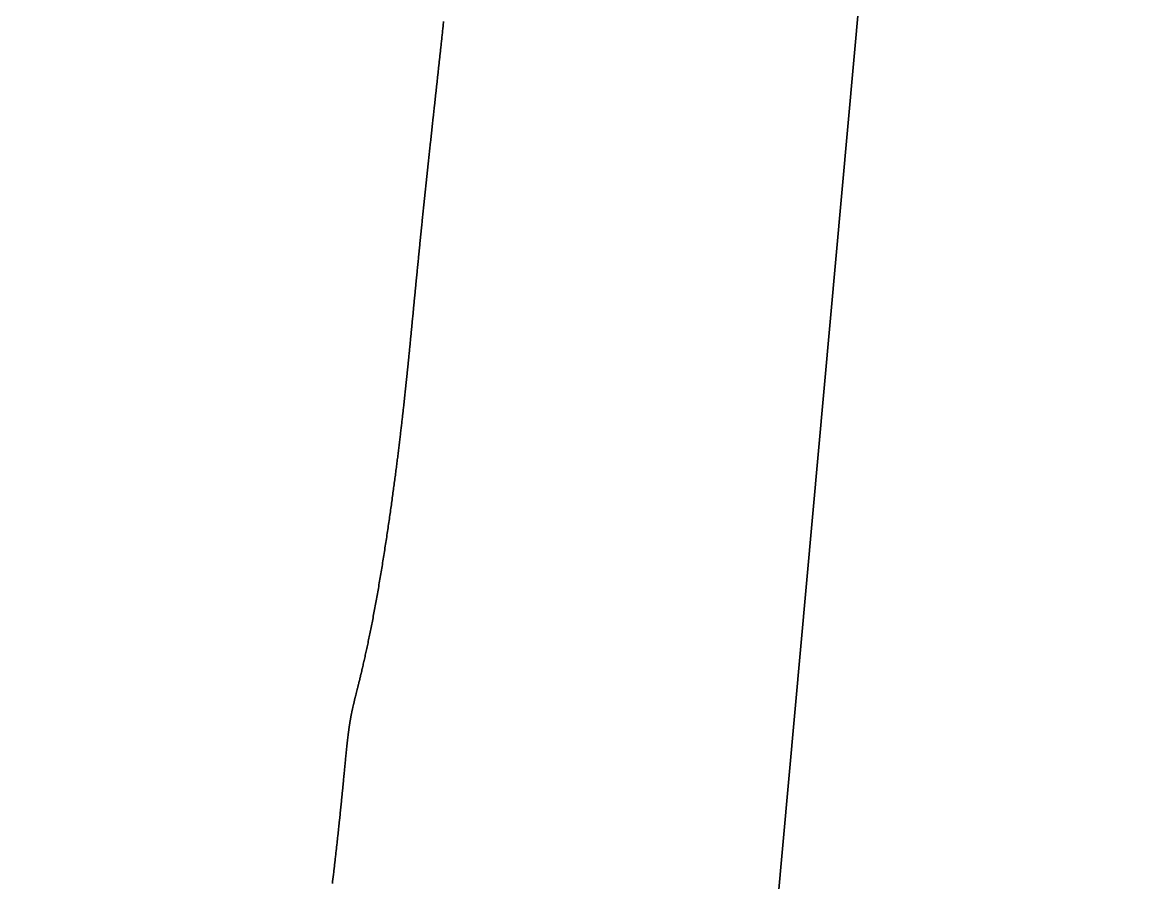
# Model space of a CAD drawing. Header units: inches. Extents: x 130170 to 284068, y 377793 to 804530.
# Drawn here: x 260694.6 to 260762.8, y 746924.4 to 746976.9 of the extents above; entities that cross this region are included whole.
import ezdxf

# ---------------------------------------------------------------- set-up
doc = ezdxf.new("R2010")
doc.units = ezdxf.units.IN
doc.header["$MEASUREMENT"] = 0
doc.layers.add('muni_il', color=7, linetype='Continuous')

msp = doc.modelspace()

# ---------------------------------------------------------------- linework, layer by layer
at = {"layer": 'muni_il'}
for points in [[(260754.781, 747530.375), (260754.516, 747438.375), (260754.219, 747328.938), (260744.016, 747241.375), (260757.781, 747179.188), (260746.219, 746984), (260731.625, 746822.375), (260701.984, 746720.062), (260696.672, 746692.375), (260695.016, 746602.75), (260685.453, 746523.188), (260656.688, 746406.938), (260626.344, 746302.5), (260639.141, 746300.188), (260650.062, 746297.125), (260662.125, 746293.125), (260756.85, 746272.963), (260806.032, 746262.021), (261717.828, 746059.438), (261715.418, 746000.168), (261660.703, 744654.562)], [(261660.703, 744654.562), (261715.418, 746000.168), (261717.828, 746059.438), (260806.032, 746262.021), (260756.85, 746272.963), (260662.125, 746293.125), (260650.062, 746297.125), (260639.141, 746300.188), (260626.344, 746302.5), (260656.688, 746406.938), (260685.453, 746523.188), (260695.016, 746602.75), (260696.672, 746692.375), (260701.984, 746720.062), (260731.625, 746822.375), (260746.219, 746984), (260757.781, 747179.188), (260744.016, 747241.375), (260754.219, 747328.938), (260754.516, 747438.375), (260754.781, 747530.375)], [(260713.508, 746924.307), (260713.516, 746924.38), (260713.525, 746924.453), (260713.534, 746924.526), (260713.543, 746924.599), (260713.552, 746924.672), (260713.56, 746924.745), (260713.569, 746924.818), (260713.578, 746924.891), (260713.587, 746924.964), (260713.595, 746925.037), (260713.604, 746925.11), (260713.612, 746925.182), (260713.621, 746925.255), (260713.629, 746925.328), (260713.638, 746925.4), (260713.646, 746925.473), (260713.655, 746925.545), (260713.663, 746925.618), (260713.672, 746925.69), (260713.68, 746925.762), (260713.688, 746925.834), (260713.696, 746925.907), (260713.705, 746925.979), (260713.713, 746926.051), (260713.721, 746926.122), (260713.729, 746926.194), (260713.737, 746926.266), (260713.745, 746926.337), (260713.753, 746926.408), (260713.761, 746926.48), (260713.769, 746926.551), (260713.777, 746926.622), (260713.785, 746926.692), (260713.793, 746926.763), (260713.801, 746926.833), (260713.808, 746926.904), (260713.816, 746926.974), (260713.824, 746927.044), (260713.831, 746927.114), (260713.839, 746927.183), (260713.846, 746927.253), (260713.854, 746927.322), (260713.861, 746927.391), (260713.869, 746927.46), (260713.876, 746927.528), (260713.883, 746927.597), (260713.891, 746927.665), (260713.898, 746927.733), (260713.905, 746927.8), (260713.912, 746927.868), (260713.919, 746927.935), (260713.926, 746928.002), (260713.933, 746928.069), (260713.94, 746928.135), (260713.947, 746928.201), (260713.954, 746928.267), (260713.961, 746928.333), (260713.968, 746928.398), (260713.974, 746928.463), (260713.981, 746928.527), (260713.988, 746928.592), (260713.994, 746928.656), (260714.001, 746928.719), (260714.007, 746928.783), (260714.014, 746928.846), (260714.02, 746928.909), (260714.026, 746928.971), (260714.033, 746929.033), (260714.039, 746929.095), (260714.045, 746929.156), (260714.051, 746929.217), (260714.057, 746929.278), (260714.063, 746929.338), (260714.069, 746929.398), (260714.075, 746929.457), (260714.081, 746929.516), (260714.087, 746929.575), (260714.093, 746929.633), (260714.098, 746929.691), (260714.104, 746929.749), (260714.11, 746929.806), (260714.115, 746929.862), (260714.121, 746929.919), (260714.126, 746929.974), (260714.132, 746930.03), (260714.137, 746930.085), (260714.142, 746930.14), (260714.148, 746930.194), (260714.153, 746930.248), (260714.158, 746930.301), (260714.163, 746930.354), (260714.168, 746930.406), (260714.173, 746930.458), (260714.178, 746930.51), (260714.183, 746930.561), (260714.188, 746930.612), (260714.193, 746930.662), (260714.197, 746930.712), (260714.202, 746930.761), (260714.207, 746930.811), (260714.212, 746930.859), (260714.216, 746930.907), (260714.221, 746930.955), (260714.225, 746931.002), (260714.23, 746931.049), (260714.234, 746931.096), (260714.239, 746931.142), (260714.243, 746931.187), (260714.247, 746931.232), (260714.251, 746931.277), (260714.256, 746931.322), (260714.26, 746931.365), (260714.264, 746931.409), (260714.268, 746931.452), (260714.272, 746931.495), (260714.276, 746931.537), (260714.28, 746931.579), (260714.284, 746931.62), (260714.288, 746931.662), (260714.292, 746931.702), (260714.296, 746931.743), (260714.3, 746931.783), (260714.304, 746931.822), (260714.308, 746931.861), (260714.311, 746931.9), (260714.315, 746931.939), (260714.319, 746931.977), (260714.322, 746932.015), (260714.326, 746932.052), (260714.33, 746932.089), (260714.334, 746932.126), (260714.337, 746932.162), (260714.341, 746932.198), (260714.344, 746932.234), (260714.348, 746932.269), (260714.351, 746932.305), (260714.355, 746932.339), (260714.358, 746932.374), (260714.362, 746932.408), (260714.365, 746932.442), (260714.369, 746932.476), (260714.372, 746932.509), (260714.376, 746932.542), (260714.379, 746932.575), (260714.382, 746932.607), (260714.386, 746932.64), (260714.389, 746932.672), (260714.393, 746932.704), (260714.396, 746932.735), (260714.399, 746932.766), (260714.403, 746932.797), (260714.406, 746932.828), (260714.41, 746932.859), (260714.413, 746932.889), (260714.416, 746932.919), (260714.42, 746932.949), (260714.423, 746932.979), (260714.426, 746933.008), (260714.43, 746933.038), (260714.433, 746933.067), (260714.436, 746933.095), (260714.44, 746933.124), (260714.443, 746933.153), (260714.446, 746933.181), (260714.45, 746933.209), (260714.453, 746933.237), (260714.456, 746933.265), (260714.46, 746933.292), (260714.463, 746933.32), (260714.467, 746933.347), (260714.47, 746933.374), (260714.473, 746933.401), (260714.477, 746933.428), (260714.48, 746933.455), (260714.484, 746933.481), (260714.487, 746933.507), (260714.49, 746933.534), (260714.494, 746933.56), (260714.497, 746933.586), (260714.501, 746933.611), (260714.504, 746933.637), (260714.508, 746933.662), (260714.511, 746933.688), (260714.515, 746933.713), (260714.518, 746933.738), (260714.522, 746933.763), (260714.525, 746933.788), (260714.529, 746933.813), (260714.532, 746933.837), (260714.536, 746933.862), (260714.54, 746933.886), (260714.543, 746933.91), (260714.547, 746933.934), (260714.551, 746933.958), (260714.554, 746933.982), (260714.558, 746934.006), (260714.561, 746934.03), (260714.565, 746934.054), (260714.569, 746934.077), (260714.573, 746934.101), (260714.577, 746934.124), (260714.58, 746934.148), (260714.584, 746934.171), (260714.588, 746934.194), (260714.592, 746934.217), (260714.596, 746934.241), (260714.6, 746934.264), (260714.604, 746934.287), (260714.608, 746934.31), (260714.612, 746934.333), (260714.616, 746934.356), (260714.62, 746934.379), (260714.625, 746934.403), (260714.629, 746934.426), (260714.633, 746934.449), (260714.638, 746934.473), (260714.642, 746934.496), (260714.646, 746934.52), (260714.651, 746934.543), (260714.656, 746934.567), (260714.66, 746934.591), (260714.665, 746934.616), (260714.67, 746934.64), (260714.675, 746934.665), (260714.68, 746934.69), (260714.685, 746934.715), (260714.69, 746934.741), (260714.696, 746934.767), (260714.701, 746934.794), (260714.707, 746934.821), (260714.713, 746934.849), (260714.719, 746934.877), (260714.725, 746934.906), (260714.732, 746934.936), (260714.738, 746934.966), (260714.745, 746934.998), (260714.752, 746935.03), (260714.76, 746935.064), (260714.767, 746935.098), (260714.775, 746935.134), (260714.783, 746935.172), (260714.792, 746935.21), (260714.907, 746935.676), (260714.921, 746935.735), (260714.929, 746935.765), (260714.937, 746935.797), (260714.945, 746935.829), (260714.954, 746935.863), (260714.962, 746935.897), (260714.972, 746935.933), (260714.981, 746935.971), (260714.991, 746936.009), (260715.001, 746936.05), (260715.011, 746936.091), (260715.022, 746936.134), (260715.033, 746936.179), (260715.045, 746936.225), (260715.056, 746936.272), (260715.068, 746936.321), (260715.081, 746936.371), (260715.093, 746936.423), (260715.106, 746936.476), (260715.12, 746936.53), (260715.133, 746936.586), (260715.147, 746936.643), (260715.161, 746936.701), (260715.176, 746936.76), (260715.19, 746936.821), (260715.205, 746936.883), (260715.22, 746936.945), (260715.236, 746937.009), (260715.251, 746937.075), (260715.267, 746937.141), (260715.283, 746937.208), (260715.299, 746937.276), (260715.315, 746937.346), (260715.332, 746937.416), (260715.348, 746937.487), (260715.365, 746937.559), (260715.382, 746937.633), (260715.399, 746937.707), (260715.416, 746937.782), (260715.433, 746937.858), (260715.451, 746937.935), (260715.468, 746938.013), (260715.486, 746938.092), (260715.504, 746938.171), (260715.522, 746938.252), (260715.54, 746938.333), (260715.558, 746938.415), (260715.576, 746938.499), (260715.594, 746938.583), (260715.613, 746938.667), (260715.631, 746938.753), (260715.649, 746938.84), (260715.668, 746938.927), (260715.687, 746939.015), (260715.705, 746939.104), (260715.724, 746939.194), (260715.743, 746939.285), (260715.762, 746939.376), (260715.781, 746939.469), (260715.799, 746939.562), (260715.819, 746939.656), (260715.838, 746939.75), (260715.857, 746939.846), (260715.876, 746939.942), (260715.895, 746940.039), (260715.914, 746940.136), (260715.933, 746940.235), (260715.953, 746940.334), (260715.972, 746940.434), (260715.991, 746940.534), (260716.01, 746940.635), (260716.03, 746940.737), (260716.049, 746940.84), (260716.068, 746940.943), (260716.088, 746941.047), (260716.107, 746941.151), (260716.126, 746941.256), (260716.145, 746941.361), (260716.165, 746941.467), (260716.184, 746941.574), (260716.203, 746941.681), (260716.223, 746941.788), (260716.242, 746941.897), (260716.261, 746942.005), (260716.28, 746942.114), (260716.299, 746942.223), (260716.318, 746942.333), (260716.337, 746942.443), (260716.356, 746942.553), (260716.375, 746942.664), (260716.394, 746942.775), (260716.413, 746942.887), (260716.432, 746942.998), (260716.451, 746943.11), (260716.469, 746943.222), (260716.488, 746943.335), (260716.506, 746943.447), (260716.525, 746943.56), (260716.543, 746943.672), (260716.562, 746943.785), (260716.58, 746943.898), (260716.598, 746944.011), (260716.616, 746944.124), (260716.634, 746944.237), (260716.652, 746944.35), (260716.67, 746944.463), (260716.688, 746944.576), (260716.705, 746944.689), (260716.723, 746944.802), (260716.74, 746944.914), (260716.758, 746945.027), (260716.775, 746945.139), (260716.792, 746945.252), (260716.809, 746945.364), (260716.826, 746945.476), (260716.843, 746945.587), (260716.86, 746945.699), (260716.876, 746945.81), (260716.893, 746945.921), (260716.909, 746946.032), (260716.926, 746946.142), (260716.942, 746946.252), (260716.958, 746946.362), (260716.974, 746946.471), (260716.99, 746946.58), (260717.005, 746946.689), (260717.021, 746946.797), (260717.036, 746946.905), (260717.052, 746947.012), (260717.067, 746947.119), (260717.082, 746947.226), (260717.097, 746947.332), (260717.112, 746947.437), (260717.126, 746947.543), (260717.141, 746947.647), (260717.155, 746947.751), (260717.17, 746947.855), (260717.184, 746947.958), (260717.198, 746948.061), (260717.212, 746948.163), (260717.226, 746948.265), (260717.239, 746948.366), (260717.253, 746948.467), (260717.266, 746948.567), (260717.28, 746948.666), (260717.293, 746948.765), (260717.306, 746948.863), (260717.319, 746948.961), (260717.332, 746949.058), (260717.344, 746949.155), (260717.357, 746949.251), (260717.369, 746949.347), (260717.382, 746949.442), (260717.394, 746949.536), (260717.406, 746949.63), (260717.418, 746949.723), (260717.43, 746949.815), (260717.441, 746949.907), (260717.453, 746949.999), (260717.465, 746950.09), (260717.476, 746950.18), (260717.487, 746950.269), (260717.498, 746950.358), (260717.509, 746950.447), (260717.52, 746950.535), (260717.531, 746950.622), (260717.542, 746950.709), (260717.553, 746950.795), (260717.563, 746950.88), (260717.573, 746950.965), (260717.584, 746951.05), (260717.594, 746951.133), (260717.604, 746951.217), (260717.614, 746951.299), (260717.624, 746951.382), (260717.634, 746951.463), (260717.643, 746951.544), (260717.653, 746951.625), (260717.662, 746951.705), (260717.672, 746951.784), (260717.681, 746951.863), (260717.69, 746951.941), (260717.699, 746952.019), (260717.708, 746952.096), (260717.717, 746952.173), (260717.726, 746952.25), (260717.735, 746952.325), (260717.744, 746952.401), (260717.752, 746952.475), (260717.761, 746952.55), (260717.769, 746952.624), (260717.778, 746952.697), (260717.786, 746952.77), (260717.794, 746952.843), (260717.802, 746952.915), (260717.81, 746952.986), (260717.818, 746953.057), (260717.826, 746953.128), (260717.834, 746953.198), (260717.842, 746953.268), (260717.85, 746953.338), (260717.857, 746953.407), (260717.865, 746953.476), (260717.873, 746953.544), (260717.88, 746953.612), (260717.887, 746953.679), (260717.895, 746953.747), (260717.902, 746953.814), (260717.909, 746953.88), (260717.916, 746953.946), (260717.923, 746954.012), (260717.931, 746954.078), (260717.938, 746954.143), (260717.945, 746954.208), (260717.952, 746954.272), (260717.958, 746954.336), (260717.965, 746954.4), (260717.972, 746954.464), (260717.979, 746954.528), (260717.985, 746954.591), (260717.992, 746954.654), (260717.999, 746954.716), (260718.005, 746954.779), (260718.012, 746954.841), (260718.018, 746954.903), (260718.025, 746954.964), (260718.031, 746955.026), (260718.037, 746955.087), (260718.044, 746955.148), (260718.05, 746955.209), (260718.056, 746955.27), (260718.063, 746955.331), (260718.069, 746955.391), (260718.075, 746955.451), (260718.081, 746955.511), (260718.087, 746955.571), (260718.094, 746955.631), (260718.1, 746955.69), (260718.106, 746955.75), (260718.112, 746955.809), (260718.118, 746955.868), (260718.124, 746955.928), (260718.13, 746955.987), (260718.136, 746956.045), (260718.142, 746956.104), (260718.147, 746956.163), (260718.153, 746956.222), (260718.159, 746956.28), (260718.165, 746956.339), (260718.171, 746956.397), (260718.177, 746956.455), (260718.183, 746956.514), (260718.188, 746956.572), (260718.194, 746956.63), (260718.2, 746956.689), (260718.206, 746956.747), (260718.212, 746956.805), (260718.217, 746956.863), (260718.223, 746956.921), (260718.229, 746956.979), (260718.235, 746957.037), (260718.24, 746957.095), (260718.246, 746957.153), (260718.252, 746957.211), (260718.257, 746957.27), (260718.263, 746957.328), (260718.269, 746957.386), (260718.274, 746957.444), (260718.28, 746957.502), (260718.286, 746957.56), (260718.292, 746957.618), (260718.297, 746957.677), (260718.303, 746957.735), (260718.309, 746957.793), (260718.314, 746957.852), (260718.32, 746957.91), (260718.326, 746957.968), (260718.331, 746958.027), (260718.337, 746958.086), (260718.343, 746958.144), (260718.349, 746958.203), (260718.354, 746958.262), (260718.36, 746958.321), (260718.366, 746958.379), (260718.371, 746958.438), (260718.377, 746958.497), (260718.383, 746958.557), (260718.389, 746958.616), (260718.394, 746958.675), (260718.4, 746958.734), (260718.406, 746958.794), (260718.412, 746958.853), (260718.417, 746958.913), (260718.423, 746958.972), (260718.429, 746959.032), (260718.435, 746959.092), (260718.44, 746959.152), (260718.446, 746959.212), (260718.452, 746959.272), (260718.458, 746959.332), (260718.464, 746959.392), (260718.469, 746959.452), (260718.475, 746959.513), (260718.481, 746959.573), (260718.487, 746959.634), (260718.493, 746959.694), (260718.499, 746959.755), (260718.505, 746959.816), (260718.511, 746959.877), (260718.516, 746959.938), (260718.522, 746959.999), (260718.528, 746960.06), (260718.534, 746960.122), (260718.54, 746960.183), (260718.546, 746960.244), (260718.552, 746960.306), (260718.558, 746960.367), (260718.564, 746960.429), (260718.57, 746960.491), (260718.576, 746960.553), (260718.582, 746960.615), (260718.588, 746960.676), (260718.594, 746960.739), (260718.6, 746960.801), (260718.606, 746960.863), (260718.612, 746960.925), (260718.618, 746960.987), (260718.624, 746961.05), (260718.63, 746961.112), (260718.637, 746961.175), (260718.643, 746961.238), (260718.649, 746961.3), (260718.655, 746961.363), (260718.661, 746961.426), (260718.667, 746961.489), (260718.673, 746961.552), (260718.68, 746961.615), (260718.686, 746961.678), (260718.692, 746961.741), (260718.698, 746961.804), (260718.704, 746961.867), (260718.71, 746961.93), (260718.717, 746961.994), (260718.723, 746962.057), (260718.729, 746962.12), (260718.735, 746962.184), (260718.742, 746962.247), (260718.748, 746962.311), (260718.754, 746962.374), (260718.761, 746962.438), (260718.767, 746962.502), (260718.773, 746962.565), (260718.779, 746962.629), (260718.786, 746962.693), (260718.792, 746962.757), (260718.798, 746962.82), (260718.805, 746962.884), (260718.811, 746962.948), (260718.817, 746963.012), (260718.824, 746963.076), (260718.83, 746963.14), (260718.837, 746963.204), (260718.843, 746963.268), (260718.849, 746963.332), (260718.856, 746963.396), (260718.862, 746963.46), (260718.869, 746963.524), (260718.875, 746963.588), (260718.881, 746963.652), (260718.888, 746963.716), (260718.894, 746963.78), (260718.901, 746963.844), (260718.907, 746963.909), (260718.914, 746963.973), (260718.92, 746964.037), (260718.927, 746964.101), (260718.933, 746964.165), (260718.94, 746964.229), (260718.946, 746964.294), (260718.953, 746964.358), (260718.959, 746964.422), (260718.966, 746964.486), (260718.972, 746964.55), (260718.979, 746964.614), (260718.985, 746964.679), (260718.992, 746964.743), (260718.998, 746964.807), (260719.005, 746964.871), (260719.012, 746964.935), (260719.018, 746964.999), (260719.025, 746965.064), (260719.031, 746965.128), (260719.038, 746965.192), (260719.045, 746965.256), (260719.051, 746965.32), (260719.058, 746965.384), (260719.064, 746965.448), (260719.071, 746965.513), (260719.078, 746965.577), (260719.084, 746965.641), (260719.091, 746965.705), (260719.098, 746965.769), (260719.104, 746965.833), (260719.111, 746965.897), (260719.118, 746965.961), (260719.124, 746966.025), (260719.131, 746966.09), (260719.138, 746966.154), (260719.144, 746966.218), (260719.151, 746966.282), (260719.158, 746966.346), (260719.164, 746966.41), (260719.171, 746966.474), (260719.178, 746966.538), (260719.185, 746966.602), (260719.191, 746966.666), (260719.198, 746966.73), (260719.205, 746966.794), (260719.212, 746966.858), (260719.218, 746966.922), (260719.225, 746966.986), (260719.232, 746967.05), (260719.239, 746967.114), (260719.245, 746967.178), (260719.252, 746967.242), (260719.259, 746967.307), (260719.266, 746967.371), (260719.273, 746967.435), (260719.279, 746967.499), (260719.286, 746967.563), (260719.293, 746967.627), (260719.3, 746967.691), (260719.307, 746967.755), (260719.313, 746967.819), (260719.32, 746967.883), (260719.327, 746967.947), (260719.334, 746968.012), (260719.341, 746968.076), (260719.348, 746968.14), (260719.355, 746968.204), (260719.362, 746968.268), (260719.368, 746968.333), (260719.375, 746968.397), (260719.382, 746968.461), (260719.389, 746968.526), (260719.396, 746968.59), (260719.403, 746968.654), (260719.41, 746968.719), (260719.417, 746968.783), (260719.424, 746968.848), (260719.431, 746968.912), (260719.438, 746968.976), (260719.445, 746969.041), (260719.452, 746969.106), (260719.459, 746969.17), (260719.465, 746969.235), (260719.473, 746969.3), (260719.48, 746969.364), (260719.486, 746969.429), (260719.494, 746969.494), (260719.501, 746969.559), (260719.507, 746969.624), (260719.515, 746969.689), (260719.522, 746969.754), (260719.529, 746969.819), (260719.536, 746969.884), (260719.543, 746969.949), (260719.55, 746970.014), (260719.557, 746970.08), (260719.564, 746970.145), (260719.571, 746970.211), (260719.578, 746970.276), (260719.585, 746970.342), (260719.593, 746970.407), (260719.6, 746970.473), (260719.607, 746970.539), (260719.614, 746970.604), (260719.621, 746970.671), (260719.628, 746970.736), (260719.636, 746970.803), (260719.643, 746970.869), (260719.65, 746970.935), (260719.657, 746971.001), (260719.665, 746971.068), (260719.672, 746971.134), (260719.679, 746971.201), (260719.686, 746971.267), (260719.694, 746971.334), (260719.701, 746971.401), (260719.708, 746971.468), (260719.715, 746971.535), (260719.723, 746971.602), (260719.73, 746971.669), (260719.737, 746971.737), (260719.745, 746971.804), (260719.752, 746971.872), (260719.759, 746971.939), (260719.767, 746972.007), (260719.774, 746972.075), (260719.782, 746972.143), (260719.789, 746972.211), (260719.797, 746972.279), (260719.804, 746972.348), (260719.811, 746972.416), (260719.819, 746972.485), (260719.826, 746972.554), (260719.834, 746972.623), (260719.841, 746972.692), (260719.849, 746972.761), (260719.856, 746972.83), (260719.864, 746972.899), (260719.872, 746972.969), (260719.879, 746973.038), (260719.887, 746973.108), (260719.894, 746973.178), (260719.902, 746973.248), (260719.91, 746973.319), (260719.917, 746973.389), (260719.925, 746973.459), (260719.933, 746973.53), (260719.94, 746973.601), (260719.948, 746973.672), (260719.956, 746973.743), (260719.964, 746973.814), (260719.971, 746973.886), (260719.979, 746973.957), (260719.987, 746974.029), (260719.995, 746974.101), (260720.003, 746974.173), (260720.01, 746974.245), (260720.018, 746974.318), (260720.026, 746974.39), (260720.034, 746974.463), (260720.042, 746974.536), (260720.05, 746974.609), (260720.058, 746974.682), (260720.066, 746974.755), (260720.074, 746974.829), (260720.082, 746974.903), (260720.09, 746974.977), (260720.098, 746975.051), (260720.106, 746975.125), (260720.114, 746975.2), (260720.122, 746975.274), (260720.13, 746975.349), (260720.138, 746975.424), (260720.146, 746975.499), (260720.154, 746975.575), (260720.162, 746975.65), (260720.17, 746975.726), (260720.179, 746975.802), (260720.187, 746975.878), (260720.195, 746975.954), (260720.203, 746976.031), (260720.212, 746976.107), (260720.22, 746976.184), (260720.228, 746976.262), (260720.236, 746976.339), (260720.245, 746976.416), (260720.253, 746976.494), (260720.261, 746976.572), (260720.27, 746976.65), (260720.278, 746976.728), (260720.286, 746976.806), (260720.295, 746976.885), (260720.303, 746976.964)], [(260720.303, 746976.964), (260720.295, 746976.885), (260720.286, 746976.806), (260720.278, 746976.728), (260720.27, 746976.65), (260720.261, 746976.572), (260720.253, 746976.494), (260720.245, 746976.416), (260720.236, 746976.339), (260720.228, 746976.262), (260720.22, 746976.184), (260720.212, 746976.107), (260720.203, 746976.031), (260720.195, 746975.954), (260720.187, 746975.878), (260720.179, 746975.802), (260720.17, 746975.726), (260720.162, 746975.65), (260720.154, 746975.575), (260720.146, 746975.499), (260720.138, 746975.424), (260720.13, 746975.349), (260720.122, 746975.274), (260720.114, 746975.2), (260720.106, 746975.125), (260720.098, 746975.051), (260720.09, 746974.977), (260720.082, 746974.903), (260720.074, 746974.829), (260720.066, 746974.755), (260720.058, 746974.682), (260720.05, 746974.609), (260720.042, 746974.536), (260720.034, 746974.463), (260720.026, 746974.39), (260720.018, 746974.318), (260720.01, 746974.245), (260720.003, 746974.173), (260719.995, 746974.101), (260719.987, 746974.029), (260719.979, 746973.957), (260719.971, 746973.886), (260719.964, 746973.814), (260719.956, 746973.743), (260719.948, 746973.672), (260719.94, 746973.601), (260719.933, 746973.53), (260719.925, 746973.459), (260719.917, 746973.389), (260719.91, 746973.319), (260719.902, 746973.248), (260719.894, 746973.178), (260719.887, 746973.108), (260719.879, 746973.038), (260719.872, 746972.969), (260719.864, 746972.899), (260719.856, 746972.83), (260719.849, 746972.761), (260719.841, 746972.692), (260719.834, 746972.623), (260719.826, 746972.554), (260719.819, 746972.485), (260719.811, 746972.416), (260719.804, 746972.348), (260719.797, 746972.279), (260719.789, 746972.211), (260719.782, 746972.143), (260719.774, 746972.075), (260719.767, 746972.007), (260719.759, 746971.939), (260719.752, 746971.872), (260719.745, 746971.804), (260719.737, 746971.737), (260719.73, 746971.669), (260719.723, 746971.602), (260719.715, 746971.535), (260719.708, 746971.468), (260719.701, 746971.401), (260719.694, 746971.334), (260719.686, 746971.267), (260719.679, 746971.201), (260719.672, 746971.134), (260719.665, 746971.068), (260719.657, 746971.001), (260719.65, 746970.935), (260719.643, 746970.869), (260719.636, 746970.803), (260719.628, 746970.736), (260719.621, 746970.671), (260719.614, 746970.604), (260719.607, 746970.539), (260719.6, 746970.473), (260719.593, 746970.407), (260719.585, 746970.342), (260719.578, 746970.276), (260719.571, 746970.211), (260719.564, 746970.145), (260719.557, 746970.08), (260719.55, 746970.014), (260719.543, 746969.949), (260719.536, 746969.884), (260719.529, 746969.819), (260719.522, 746969.754), (260719.515, 746969.689), (260719.507, 746969.624), (260719.501, 746969.559), (260719.494, 746969.494), (260719.486, 746969.429), (260719.48, 746969.364), (260719.473, 746969.3), (260719.465, 746969.235), (260719.459, 746969.17), (260719.452, 746969.106), (260719.445, 746969.041), (260719.438, 746968.976), (260719.431, 746968.912), (260719.424, 746968.848), (260719.417, 746968.783), (260719.41, 746968.719), (260719.403, 746968.654), (260719.396, 746968.59), (260719.389, 746968.526), (260719.382, 746968.461), (260719.375, 746968.397), (260719.368, 746968.333), (260719.362, 746968.268), (260719.355, 746968.204), (260719.348, 746968.14), (260719.341, 746968.076), (260719.334, 746968.012), (260719.327, 746967.947), (260719.32, 746967.883), (260719.313, 746967.819), (260719.307, 746967.755), (260719.3, 746967.691), (260719.293, 746967.627), (260719.286, 746967.563), (260719.279, 746967.499), (260719.273, 746967.435), (260719.266, 746967.371), (260719.259, 746967.307), (260719.252, 746967.242), (260719.245, 746967.178), (260719.239, 746967.114), (260719.232, 746967.05), (260719.225, 746966.986), (260719.218, 746966.922), (260719.212, 746966.858), (260719.205, 746966.794), (260719.198, 746966.73), (260719.191, 746966.666), (260719.185, 746966.602), (260719.178, 746966.538), (260719.171, 746966.474), (260719.164, 746966.41), (260719.158, 746966.346), (260719.151, 746966.282), (260719.144, 746966.218), (260719.138, 746966.154), (260719.131, 746966.09), (260719.124, 746966.025), (260719.118, 746965.961), (260719.111, 746965.897), (260719.104, 746965.833), (260719.098, 746965.769), (260719.091, 746965.705), (260719.084, 746965.641), (260719.078, 746965.577), (260719.071, 746965.513), (260719.064, 746965.448), (260719.058, 746965.384), (260719.051, 746965.32), (260719.045, 746965.256), (260719.038, 746965.192), (260719.031, 746965.128), (260719.025, 746965.064), (260719.018, 746964.999), (260719.012, 746964.935), (260719.005, 746964.871), (260718.998, 746964.807), (260718.992, 746964.743), (260718.985, 746964.679), (260718.979, 746964.614), (260718.972, 746964.55), (260718.966, 746964.486), (260718.959, 746964.422), (260718.953, 746964.358), (260718.946, 746964.294), (260718.94, 746964.229), (260718.933, 746964.165), (260718.927, 746964.101), (260718.92, 746964.037), (260718.914, 746963.973), (260718.907, 746963.909), (260718.901, 746963.844), (260718.894, 746963.78), (260718.888, 746963.716), (260718.881, 746963.652), (260718.875, 746963.588), (260718.869, 746963.524), (260718.862, 746963.46), (260718.856, 746963.396), (260718.849, 746963.332), (260718.843, 746963.268), (260718.837, 746963.204), (260718.83, 746963.14), (260718.824, 746963.076), (260718.817, 746963.012), (260718.811, 746962.948), (260718.805, 746962.884), (260718.798, 746962.82), (260718.792, 746962.757), (260718.786, 746962.693), (260718.779, 746962.629), (260718.773, 746962.565), (260718.767, 746962.502), (260718.761, 746962.438), (260718.754, 746962.374), (260718.748, 746962.311), (260718.742, 746962.247), (260718.735, 746962.184), (260718.729, 746962.12), (260718.723, 746962.057), (260718.717, 746961.994), (260718.71, 746961.93), (260718.704, 746961.867), (260718.698, 746961.804), (260718.692, 746961.741), (260718.686, 746961.678), (260718.68, 746961.615), (260718.673, 746961.552), (260718.667, 746961.489), (260718.661, 746961.426), (260718.655, 746961.363), (260718.649, 746961.3), (260718.643, 746961.238), (260718.637, 746961.175), (260718.63, 746961.112), (260718.624, 746961.05), (260718.618, 746960.987), (260718.612, 746960.925), (260718.606, 746960.863), (260718.6, 746960.801), (260718.594, 746960.739), (260718.588, 746960.676), (260718.582, 746960.615), (260718.576, 746960.553), (260718.57, 746960.491), (260718.564, 746960.429), (260718.558, 746960.367), (260718.552, 746960.306), (260718.546, 746960.244), (260718.54, 746960.183), (260718.534, 746960.122), (260718.528, 746960.06), (260718.522, 746959.999), (260718.516, 746959.938), (260718.511, 746959.877), (260718.505, 746959.816), (260718.499, 746959.755), (260718.493, 746959.694), (260718.487, 746959.634), (260718.481, 746959.573), (260718.475, 746959.513), (260718.469, 746959.452), (260718.464, 746959.392), (260718.458, 746959.332), (260718.452, 746959.272), (260718.446, 746959.212), (260718.44, 746959.152), (260718.435, 746959.092), (260718.429, 746959.032), (260718.423, 746958.972), (260718.417, 746958.913), (260718.412, 746958.853), (260718.406, 746958.794), (260718.4, 746958.734), (260718.394, 746958.675), (260718.389, 746958.616), (260718.383, 746958.557), (260718.377, 746958.497), (260718.371, 746958.438), (260718.366, 746958.379), (260718.36, 746958.321), (260718.354, 746958.262), (260718.349, 746958.203), (260718.343, 746958.144), (260718.337, 746958.086), (260718.331, 746958.027), (260718.326, 746957.968), (260718.32, 746957.91), (260718.314, 746957.852), (260718.309, 746957.793), (260718.303, 746957.735), (260718.297, 746957.677), (260718.292, 746957.618), (260718.286, 746957.56), (260718.28, 746957.502), (260718.274, 746957.444), (260718.269, 746957.386), (260718.263, 746957.328), (260718.257, 746957.27), (260718.252, 746957.211), (260718.246, 746957.153), (260718.24, 746957.095), (260718.235, 746957.037), (260718.229, 746956.979), (260718.223, 746956.921), (260718.217, 746956.863), (260718.212, 746956.805), (260718.206, 746956.747), (260718.2, 746956.689), (260718.194, 746956.63), (260718.188, 746956.572), (260718.183, 746956.514), (260718.177, 746956.455), (260718.171, 746956.397), (260718.165, 746956.339), (260718.159, 746956.28), (260718.153, 746956.222), (260718.147, 746956.163), (260718.142, 746956.104), (260718.136, 746956.045), (260718.13, 746955.987), (260718.124, 746955.928), (260718.118, 746955.868), (260718.112, 746955.809), (260718.106, 746955.75), (260718.1, 746955.69), (260718.094, 746955.631), (260718.087, 746955.571), (260718.081, 746955.511), (260718.075, 746955.451), (260718.069, 746955.391), (260718.063, 746955.331), (260718.056, 746955.27), (260718.05, 746955.209), (260718.044, 746955.148), (260718.037, 746955.087), (260718.031, 746955.026), (260718.025, 746954.964), (260718.018, 746954.903), (260718.012, 746954.841), (260718.005, 746954.779), (260717.999, 746954.716), (260717.992, 746954.654), (260717.985, 746954.591), (260717.979, 746954.528), (260717.972, 746954.464), (260717.965, 746954.4), (260717.958, 746954.336), (260717.952, 746954.272), (260717.945, 746954.208), (260717.938, 746954.143), (260717.931, 746954.078), (260717.923, 746954.012), (260717.916, 746953.946), (260717.909, 746953.88), (260717.902, 746953.814), (260717.895, 746953.747), (260717.887, 746953.679), (260717.88, 746953.612), (260717.873, 746953.544), (260717.865, 746953.476), (260717.857, 746953.407), (260717.85, 746953.338), (260717.842, 746953.268), (260717.834, 746953.198), (260717.826, 746953.128), (260717.818, 746953.057), (260717.81, 746952.986), (260717.802, 746952.915), (260717.794, 746952.843), (260717.786, 746952.77), (260717.778, 746952.697), (260717.769, 746952.624), (260717.761, 746952.55), (260717.752, 746952.475), (260717.744, 746952.401), (260717.735, 746952.325), (260717.726, 746952.25), (260717.717, 746952.173), (260717.708, 746952.096), (260717.699, 746952.019), (260717.69, 746951.941), (260717.681, 746951.863), (260717.672, 746951.784), (260717.662, 746951.705), (260717.653, 746951.625), (260717.643, 746951.544), (260717.634, 746951.463), (260717.624, 746951.382), (260717.614, 746951.299), (260717.604, 746951.217), (260717.594, 746951.133), (260717.584, 746951.05), (260717.573, 746950.965), (260717.563, 746950.88), (260717.553, 746950.795), (260717.542, 746950.709), (260717.531, 746950.622), (260717.52, 746950.535), (260717.509, 746950.447), (260717.498, 746950.358), (260717.487, 746950.269), (260717.476, 746950.18), (260717.465, 746950.09), (260717.453, 746949.999), (260717.441, 746949.907), (260717.43, 746949.815), (260717.418, 746949.723), (260717.406, 746949.63), (260717.394, 746949.536), (260717.382, 746949.442), (260717.369, 746949.347), (260717.357, 746949.251), (260717.344, 746949.155), (260717.332, 746949.058), (260717.319, 746948.961), (260717.306, 746948.863), (260717.293, 746948.765), (260717.28, 746948.666), (260717.266, 746948.567), (260717.253, 746948.467), (260717.239, 746948.366), (260717.226, 746948.265), (260717.212, 746948.163), (260717.198, 746948.061), (260717.184, 746947.958), (260717.17, 746947.855), (260717.155, 746947.751), (260717.141, 746947.647), (260717.126, 746947.543), (260717.112, 746947.437), (260717.097, 746947.332), (260717.082, 746947.226), (260717.067, 746947.119), (260717.052, 746947.012), (260717.036, 746946.905), (260717.021, 746946.797), (260717.005, 746946.689), (260716.99, 746946.58), (260716.974, 746946.471), (260716.958, 746946.362), (260716.942, 746946.252), (260716.926, 746946.142), (260716.909, 746946.032), (260716.893, 746945.921), (260716.876, 746945.81), (260716.86, 746945.699), (260716.843, 746945.587), (260716.826, 746945.476), (260716.809, 746945.364), (260716.792, 746945.252), (260716.775, 746945.139), (260716.758, 746945.027), (260716.74, 746944.914), (260716.723, 746944.802), (260716.705, 746944.689), (260716.688, 746944.576), (260716.67, 746944.463), (260716.652, 746944.35), (260716.634, 746944.237), (260716.616, 746944.124), (260716.598, 746944.011), (260716.58, 746943.898), (260716.562, 746943.785), (260716.543, 746943.672), (260716.525, 746943.56), (260716.506, 746943.447), (260716.488, 746943.335), (260716.469, 746943.222), (260716.451, 746943.11), (260716.432, 746942.998), (260716.413, 746942.887), (260716.394, 746942.775), (260716.375, 746942.664), (260716.356, 746942.553), (260716.337, 746942.443), (260716.318, 746942.333), (260716.299, 746942.223), (260716.28, 746942.114), (260716.261, 746942.005), (260716.242, 746941.897), (260716.223, 746941.788), (260716.203, 746941.681), (260716.184, 746941.574), (260716.165, 746941.467), (260716.145, 746941.361), (260716.126, 746941.256), (260716.107, 746941.151), (260716.088, 746941.047), (260716.068, 746940.943), (260716.049, 746940.84), (260716.03, 746940.737), (260716.01, 746940.635), (260715.991, 746940.534), (260715.972, 746940.434), (260715.953, 746940.334), (260715.933, 746940.235), (260715.914, 746940.136), (260715.895, 746940.039), (260715.876, 746939.942), (260715.857, 746939.846), (260715.838, 746939.75), (260715.819, 746939.656), (260715.799, 746939.562), (260715.781, 746939.469), (260715.762, 746939.376), (260715.743, 746939.285), (260715.724, 746939.194), (260715.705, 746939.104), (260715.687, 746939.015), (260715.668, 746938.927), (260715.649, 746938.84), (260715.631, 746938.753), (260715.613, 746938.667), (260715.594, 746938.583), (260715.576, 746938.499), (260715.558, 746938.415), (260715.54, 746938.333), (260715.522, 746938.252), (260715.504, 746938.171), (260715.486, 746938.092), (260715.468, 746938.013), (260715.451, 746937.935), (260715.433, 746937.858), (260715.416, 746937.782), (260715.399, 746937.707), (260715.382, 746937.633), (260715.365, 746937.559), (260715.348, 746937.487), (260715.332, 746937.416), (260715.315, 746937.346), (260715.299, 746937.276), (260715.283, 746937.208), (260715.267, 746937.141), (260715.251, 746937.075), (260715.236, 746937.009), (260715.22, 746936.945), (260715.205, 746936.883), (260715.19, 746936.821), (260715.176, 746936.76), (260715.161, 746936.701), (260715.147, 746936.643), (260715.133, 746936.586), (260715.12, 746936.53), (260715.106, 746936.476), (260715.093, 746936.423), (260715.081, 746936.371), (260715.068, 746936.321), (260715.056, 746936.272), (260715.045, 746936.225), (260715.033, 746936.179), (260715.022, 746936.134), (260715.011, 746936.091), (260715.001, 746936.05), (260714.991, 746936.009), (260714.981, 746935.971), (260714.972, 746935.933), (260714.962, 746935.897), (260714.954, 746935.863), (260714.945, 746935.829), (260714.937, 746935.797), (260714.929, 746935.765), (260714.921, 746935.735), (260714.907, 746935.676), (260714.792, 746935.21), (260714.783, 746935.172), (260714.775, 746935.134), (260714.767, 746935.098), (260714.76, 746935.064), (260714.752, 746935.03), (260714.745, 746934.998), (260714.738, 746934.966), (260714.732, 746934.936), (260714.725, 746934.906), (260714.719, 746934.877), (260714.713, 746934.849), (260714.707, 746934.821), (260714.701, 746934.794), (260714.696, 746934.767), (260714.69, 746934.741), (260714.685, 746934.715), (260714.68, 746934.69), (260714.675, 746934.665), (260714.67, 746934.64), (260714.665, 746934.616), (260714.66, 746934.591), (260714.656, 746934.567), (260714.651, 746934.543), (260714.646, 746934.52), (260714.642, 746934.496), (260714.638, 746934.473), (260714.633, 746934.449), (260714.629, 746934.426), (260714.625, 746934.403), (260714.62, 746934.379), (260714.616, 746934.356), (260714.612, 746934.333), (260714.608, 746934.31), (260714.604, 746934.287), (260714.6, 746934.264), (260714.596, 746934.241), (260714.592, 746934.217), (260714.588, 746934.194), (260714.584, 746934.171), (260714.58, 746934.148), (260714.577, 746934.124), (260714.573, 746934.101), (260714.569, 746934.077), (260714.565, 746934.054), (260714.561, 746934.03), (260714.558, 746934.006), (260714.554, 746933.982), (260714.551, 746933.958), (260714.547, 746933.934), (260714.543, 746933.91), (260714.54, 746933.886), (260714.536, 746933.862), (260714.532, 746933.837), (260714.529, 746933.813), (260714.525, 746933.788), (260714.522, 746933.763), (260714.518, 746933.738), (260714.515, 746933.713), (260714.511, 746933.688), (260714.508, 746933.662), (260714.504, 746933.637), (260714.501, 746933.611), (260714.497, 746933.586), (260714.494, 746933.56), (260714.49, 746933.534), (260714.487, 746933.507), (260714.484, 746933.481), (260714.48, 746933.455), (260714.477, 746933.428), (260714.473, 746933.401), (260714.47, 746933.374), (260714.467, 746933.347), (260714.463, 746933.32), (260714.46, 746933.292), (260714.456, 746933.265), (260714.453, 746933.237), (260714.45, 746933.209), (260714.446, 746933.181), (260714.443, 746933.153), (260714.44, 746933.124), (260714.436, 746933.095), (260714.433, 746933.067), (260714.43, 746933.038), (260714.426, 746933.008), (260714.423, 746932.979), (260714.42, 746932.949), (260714.416, 746932.919), (260714.413, 746932.889), (260714.41, 746932.859), (260714.406, 746932.828), (260714.403, 746932.797), (260714.399, 746932.766), (260714.396, 746932.735), (260714.393, 746932.704), (260714.389, 746932.672), (260714.386, 746932.64), (260714.382, 746932.607), (260714.379, 746932.575), (260714.376, 746932.542), (260714.372, 746932.509), (260714.369, 746932.476), (260714.365, 746932.442), (260714.362, 746932.408), (260714.358, 746932.374), (260714.355, 746932.339), (260714.351, 746932.305), (260714.348, 746932.269), (260714.344, 746932.234), (260714.341, 746932.198), (260714.337, 746932.162), (260714.334, 746932.126), (260714.33, 746932.089), (260714.326, 746932.052), (260714.322, 746932.015), (260714.319, 746931.977), (260714.315, 746931.939), (260714.311, 746931.9), (260714.308, 746931.861), (260714.304, 746931.822), (260714.3, 746931.783), (260714.296, 746931.743), (260714.292, 746931.702), (260714.288, 746931.662), (260714.284, 746931.62), (260714.28, 746931.579), (260714.276, 746931.537), (260714.272, 746931.495), (260714.268, 746931.452), (260714.264, 746931.409), (260714.26, 746931.365), (260714.256, 746931.322), (260714.251, 746931.277), (260714.247, 746931.232), (260714.243, 746931.187), (260714.239, 746931.142), (260714.234, 746931.096), (260714.23, 746931.049), (260714.225, 746931.002), (260714.221, 746930.955), (260714.216, 746930.907), (260714.212, 746930.859), (260714.207, 746930.811), (260714.202, 746930.761), (260714.197, 746930.712), (260714.193, 746930.662), (260714.188, 746930.612), (260714.183, 746930.561), (260714.178, 746930.51), (260714.173, 746930.458), (260714.168, 746930.406), (260714.163, 746930.354), (260714.158, 746930.301), (260714.153, 746930.248), (260714.148, 746930.194), (260714.142, 746930.14), (260714.137, 746930.085), (260714.132, 746930.03), (260714.126, 746929.974), (260714.121, 746929.919), (260714.115, 746929.862), (260714.11, 746929.806), (260714.104, 746929.749), (260714.098, 746929.691), (260714.093, 746929.633), (260714.087, 746929.575), (260714.081, 746929.516), (260714.075, 746929.457), (260714.069, 746929.398), (260714.063, 746929.338), (260714.057, 746929.278), (260714.051, 746929.217), (260714.045, 746929.156), (260714.039, 746929.095), (260714.033, 746929.033), (260714.026, 746928.971), (260714.02, 746928.909), (260714.014, 746928.846), (260714.007, 746928.783), (260714.001, 746928.719), (260713.994, 746928.656), (260713.988, 746928.592), (260713.981, 746928.527), (260713.974, 746928.463), (260713.968, 746928.398), (260713.961, 746928.333), (260713.954, 746928.267), (260713.947, 746928.201), (260713.94, 746928.135), (260713.933, 746928.069), (260713.926, 746928.002), (260713.919, 746927.935), (260713.912, 746927.868), (260713.905, 746927.8), (260713.898, 746927.733), (260713.891, 746927.665), (260713.883, 746927.597), (260713.876, 746927.528), (260713.869, 746927.46), (260713.861, 746927.391), (260713.854, 746927.322), (260713.846, 746927.253), (260713.839, 746927.183), (260713.831, 746927.114), (260713.824, 746927.044), (260713.816, 746926.974), (260713.808, 746926.904), (260713.801, 746926.833), (260713.793, 746926.763), (260713.785, 746926.692), (260713.777, 746926.622), (260713.769, 746926.551), (260713.761, 746926.48), (260713.753, 746926.408), (260713.745, 746926.337), (260713.737, 746926.266), (260713.729, 746926.194), (260713.721, 746926.122), (260713.713, 746926.051), (260713.705, 746925.979), (260713.696, 746925.907), (260713.688, 746925.834), (260713.68, 746925.762), (260713.672, 746925.69), (260713.663, 746925.618), (260713.655, 746925.545), (260713.646, 746925.473), (260713.638, 746925.4), (260713.629, 746925.328), (260713.621, 746925.255), (260713.612, 746925.182), (260713.604, 746925.11), (260713.595, 746925.037), (260713.587, 746924.964), (260713.578, 746924.891), (260713.569, 746924.818), (260713.56, 746924.745), (260713.552, 746924.672), (260713.543, 746924.599), (260713.534, 746924.526), (260713.525, 746924.453), (260713.516, 746924.38), (260713.508, 746924.307)]]:
    msp.add_lwpolyline(points, dxfattribs=at)

doc.saveas('drawing.dxf')
